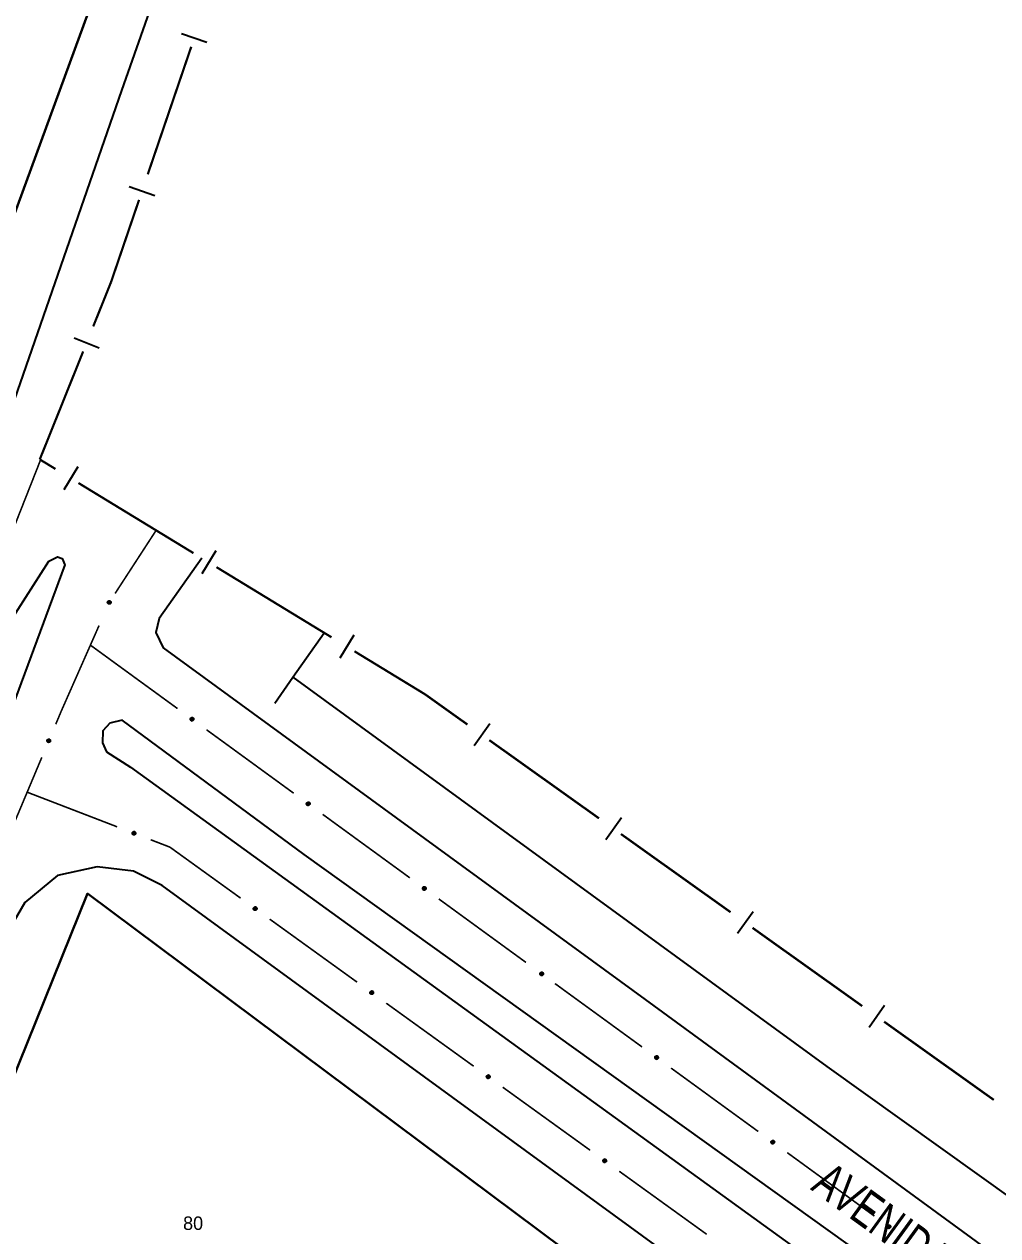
# Model space of a CAD drawing. Extents: x 200123 to 201542, y 4839549 to 4841240.
# Drawn here: x 200670.6 to 200779, y 4840674.9 to 4840809.8 of the extents above; entities that cross this region are included whole.
import ezdxf
from ezdxf.enums import TextEntityAlignment as Align

# ---------------------------------------------------------------- set-up
doc = ezdxf.new("R2010")
doc.units = 0
doc.header["$LTSCALE"] = 1.5
doc.header["$MEASUREMENT"] = 0
for name, color, linetype in [('CD_MALHA_LOTES', 7, 'CONTINUOUS'), ('HD-CANAIS', 7, 'CONTINUOUS'), ('LM-LIM-SETORES-BAIRROS', 250, 'CONTINUOUS'), ('RU-QUADRA', 210, 'CONTINUOUS'), ('SV-EIXO-RUA-PAV', 20, 'CONTINUOUS'), ('SV-PONTE-BUEIRO', 251, 'CONTINUOUS'), ('SV-RUA-PAVIM', 7, 'CONTINUOUS'), ('SV-TXT-RUA-PAV', 7, 'CONTINUOUS'), ('Th_NmrPort', 1, 'CONTINUOUS')]:
    doc.layers.add(name, color=color, linetype=linetype)
doc.styles.add('ARIAL', font='ARIAL.SHX')

msp = doc.modelspace()

# ---------------------------------------------------------------- linework, layer by layer
at = {"layer": 'CD_MALHA_LOTES', "linetype": 'Continuous', "flags": 128}
for points in [[(200619.05, 4840650.59), (200669.27, 4840788.03), (200678.28, 4840812.71), (200687.26, 4840837.27), (200706.98, 4840898.33), (200720.73, 4840945.63), (200725.8, 4840965.64), (200747, 4841049.39)], [(200655.55, 4840658.36), (200677.61, 4840712.96)], [(200677.61, 4840712.96), (200743.79, 4840663.57)]]:
    msp.add_lwpolyline(points, dxfattribs=at)
at = {"layer": 'HD-CANAIS', "linetype": 'Continuous'}
msp.add_polyline3d([(200700.49, 4840737.05, 2.26), (200759.93, 4840693.69, 2.26), (200831.59, 4840642.44, 2.26), (200904.17, 4840589.58, 2.26), (200904.57, 4840585.19, 2.26)], dxfattribs=at)
at = {"layer": 'LM-LIM-SETORES-BAIRROS'}
for points in [[(200690.899216, 4840807.704226), (200688.059708, 4840808.672316)], [(200685.090673, 4840790.667183), (200682.251166, 4840791.635273)], [(200678.888056, 4840773.690537), (200676.104579, 4840774.80958)], [(200676.522564, 4840760.476715), (200674.961114, 4840757.9151)], [(200691.892255, 4840751.108011), (200690.330804, 4840748.546396)], [(200707.261945, 4840741.739307), (200705.700494, 4840739.177691)], [(200722.412543, 4840731.842756), (200720.670958, 4840729.400036)], [(200737.068864, 4840721.393246), (200735.327279, 4840718.950526)], [(200751.725184, 4840710.943736), (200749.983599, 4840708.501015)], [(200766.381505, 4840700.494226), (200764.63992, 4840698.051505)]]:
    msp.add_lwpolyline(points, dxfattribs=at)
at = {"layer": 'LM-LIM-SETORES-BAIRROS', "const_width": 0.25}
for points in [[(200684.316313, 4840793.044233), (200689.156765, 4840807.241769)], [(200680.21, 4840781), (200683.348223, 4840790.204726)], [(200678.242346, 4840776.10571), (200680.107417, 4840780.744838)], [(200680.107417, 4840780.744838), (200680.21, 4840781)], [(200672.29, 4840761.3), (200677.123304, 4840773.322233)], [(200672.326352, 4840761.277842), (200672.29, 4840761.3)], [(200674.034096, 4840760.236874), (200672.326352, 4840761.277842)], [(200689.403786, 4840750.86817), (200676.595711, 4840758.675424)], [(200704.773476, 4840741.499466), (200691.965401, 4840749.30672)], [(200715.19, 4840735.15), (200707.335091, 4840739.938015)], [(200715.84207, 4840734.685094), (200715.19, 4840735.15)], [(200719.91327, 4840731.782452), (200715.84207, 4840734.685094)], [(200734.569591, 4840721.332942), (200722.35599, 4840730.040867)], [(200749.225912, 4840710.883432), (200737.012311, 4840719.591357)], [(200763.882233, 4840700.433922), (200751.668632, 4840709.141847)], [(200778.538553, 4840689.984412), (200766.324953, 4840698.692337)]]:
    msp.add_lwpolyline(points, dxfattribs=at)
at = {"layer": 'RU-QUADRA', "linetype": 'Continuous', "flags": 128}
msp.add_lwpolyline([(200725.8, 4840965.64), (200720.73, 4840945.63), (200706.98, 4840898.33), (200687.26, 4840837.27), (200678.28, 4840812.71), (200669.27, 4840788.03), (200619.01, 4840650.47)], dxfattribs=at)
msp.add_lwpolyline([(200812.78, 4840408.41), (200815.31, 4840408.08), (200858.9, 4840480.98), (200900.08, 4840548.43), (200900.44, 4840551.37), (200857.93, 4840582.23), (200840.85, 4840594.63), (200829.9, 4840602.58), (200819.63, 4840610.04), (200743.79, 4840663.57), (200677.61, 4840712.96), (200655.55, 4840658.36), (200641.73, 4840623.22), (200690.03, 4840563.11), (200707.98, 4840540.44), (200727.57, 4840515.69), (200748.69, 4840489.02)], close=True, dxfattribs=at)
at = {"layer": 'SV-EIXO-RUA-PAV', "const_width": 0.18}
for points in [[(200672.378725, 4840761.245917), (200667.971667, 4840750.084473)], [(200680.676142, 4840746.373491), (200685.037821, 4840753.079887)], [(200685.037821, 4840753.079887), (200685.247211, 4840753.40184)], [(200674.68, 4840733.27), (200678.892495, 4840742.805199)], [(200677.93, 4840740.62), (200687.629822, 4840733.555055)], [(200674.069147, 4840731.817477), (200674.456808, 4840732.739279)], [(200674.456808, 4840732.739279), (200674.68, 4840733.27)], [(200690.863096, 4840731.200073), (200700.562918, 4840724.135128)], [(200667.866586, 4840717.068638), (200672.518507, 4840728.130267)], [(200671.574851, 4840723.982548), (200670.88, 4840724.25)], [(200680.907399, 4840720.390397), (200671.574851, 4840723.982548)], [(200703.796192, 4840721.780146), (200713.496015, 4840714.715201)], [(200686.78, 4840718.13), (200684.640418, 4840718.953537)], [(200687.353765, 4840717.71623), (200686.78, 4840718.13)], [(200694.653592, 4840712.45196), (200687.353765, 4840717.71623)], [(200716.729289, 4840712.360219), (200726.429111, 4840705.295274)], [(200707.631061, 4840703.093259), (200697.897959, 4840710.112285)], [(200729.662813, 4840702.940881), (200739.365437, 4840695.879784)], [(200720.608531, 4840693.734558), (200710.875428, 4840700.753584)], [(200742.599646, 4840693.526086), (200752.30227, 4840686.464989)], [(200733.586, 4840684.375857), (200723.852898, 4840691.394883)], [(200755.536478, 4840684.11129), (200765.239102, 4840677.050194)], [(200746.56347, 4840675.017156), (200736.830367, 4840682.036182)]]:
    msp.add_lwpolyline(points, dxfattribs=at)
at = {"layer": 'SV-EIXO-RUA-PAV'}
for points in [[(200679.859384, 4840745.31957), (200679.848571, 4840745.367268), (200679.849031, 4840745.410473), (200679.859787, 4840745.446398), (200679.877569, 4840745.475665), (200679.899134, 4840745.503559), (200679.92708, 4840745.526884), (200679.963831, 4840745.545902), (200680.011603, 4840745.557084), (200680.055832, 4840745.553704), (200680.091616, 4840745.545043), (200680.123202, 4840745.528258), (200680.149948, 4840745.506855), (200680.173217, 4840745.477025), (200680.192126, 4840745.439593), (200680.202208, 4840745.391285), (200680.201466, 4840745.34893), (200680.19015, 4840745.314455), (200680.173075, 4840745.282808), (200680.150718, 4840745.254595), (200680.123153, 4840745.231857), (200680.08543, 4840745.212886), (200680.037618, 4840745.203567), (200679.995367, 4840745.203824), (200679.960742, 4840745.214653), (200679.929963, 4840745.232166), (200679.901723, 4840745.253455), (200679.877107, 4840745.280571), (200679.859384, 4840745.31957)], [(200689.195129, 4840732.551135), (200689.243332, 4840732.559413), (200689.286452, 4840732.55667), (200689.321759, 4840732.544031), (200689.350046, 4840732.524727), (200689.37676, 4840732.501718), (200689.398576, 4840732.472579), (200689.415626, 4840732.434874), (200689.424268, 4840732.386578), (200689.418555, 4840732.34259), (200689.408016, 4840732.307313), (200689.389585, 4840732.276658), (200689.366799, 4840732.25108), (200689.335781, 4840732.22942), (200689.297402, 4840732.212516), (200689.248628, 4840732.205), (200689.206372, 4840732.207979), (200689.172544, 4840732.221101), (200689.141842, 4840732.239825), (200689.114851, 4840732.263642), (200689.0936, 4840732.292369), (200689.07665, 4840732.331042), (200689.06987, 4840732.37928), (200689.07236, 4840732.421459), (200689.085003, 4840732.455463), (200689.104118, 4840732.485273), (200689.126869, 4840732.512348), (200689.155248, 4840732.535498), (200689.195129, 4840732.551135)], [(200673.136656, 4840729.884101), (200673.117543, 4840729.92912), (200673.110323, 4840729.97172), (200673.114528, 4840730.008984), (200673.126829, 4840730.040945), (200673.143097, 4840730.072224), (200673.166457, 4840730.100142), (200673.199246, 4840730.125385), (200673.244272, 4840730.144874), (200673.288398, 4840730.149402), (200673.325152, 4840730.147235), (200673.359217, 4840730.136326), (200673.389339, 4840730.120013), (200673.417536, 4840730.09479), (200673.442792, 4840730.061311), (200673.461294, 4840730.015561), (200673.468086, 4840729.973749), (200673.463072, 4840729.937812), (200673.451889, 4840729.903635), (200673.434898, 4840729.8719), (200673.41181, 4840729.844628), (200673.378056, 4840729.819259), (200673.332659, 4840729.801596), (200673.291033, 4840729.794346), (200673.255036, 4840729.798853), (200673.221636, 4840729.810621), (200673.190064, 4840729.826556), (200673.161023, 4840729.848869), (200673.136656, 4840729.884101)], [(200702.128225, 4840723.131209), (200702.176428, 4840723.139486), (200702.219549, 4840723.136743), (200702.254855, 4840723.124104), (200702.283142, 4840723.1048), (200702.309857, 4840723.081792), (200702.331673, 4840723.052652), (200702.348722, 4840723.014947), (200702.357365, 4840722.966651), (200702.351652, 4840722.922663), (200702.341112, 4840722.887386), (200702.322681, 4840722.856731), (200702.299895, 4840722.831154), (200702.268877, 4840722.809493), (200702.230498, 4840722.792589), (200702.181725, 4840722.785073), (200702.139469, 4840722.788052), (200702.10564, 4840722.801174), (200702.074939, 4840722.819898), (200702.047947, 4840722.843715), (200702.026697, 4840722.872442), (200702.009746, 4840722.911115), (200702.002966, 4840722.959353), (200702.005456, 4840723.001532), (200702.018099, 4840723.035536), (200702.037214, 4840723.065346), (200702.059965, 4840723.092421), (200702.088344, 4840723.115571), (200702.128225, 4840723.131209)], [(200682.868457, 4840719.517622), (200682.824044, 4840719.497138), (200682.781686, 4840719.488615), (200682.74431, 4840719.491675), (200682.711988, 4840719.502991), (200682.680224, 4840719.518293), (200682.651603, 4840719.540785), (200682.625367, 4840719.572785), (200682.604507, 4840719.617193), (200682.598628, 4840719.661159), (200682.599667, 4840719.697962), (200682.609526, 4840719.732345), (200682.624908, 4840719.762953), (200682.649254, 4840719.79191), (200682.681943, 4840719.818181), (200682.727104, 4840719.838077), (200682.768689, 4840719.846147), (200682.804763, 4840719.842238), (200682.839266, 4840719.832108), (200682.871507, 4840719.816098), (200682.899475, 4840719.793857), (200682.925867, 4840719.760897), (200682.944913, 4840719.716063), (200682.953436, 4840719.674679), (200682.950034, 4840719.63856), (200682.939296, 4840719.604815), (200682.924336, 4840719.57277), (200682.902924, 4840719.543058), (200682.868457, 4840719.517622)], [(200715.061321, 4840713.711282), (200715.109524, 4840713.719559), (200715.152645, 4840713.716816), (200715.187951, 4840713.704177), (200715.216238, 4840713.684873), (200715.242953, 4840713.661865), (200715.264769, 4840713.632725), (200715.281818, 4840713.59502), (200715.290461, 4840713.546724), (200715.284748, 4840713.502736), (200715.274209, 4840713.467459), (200715.255778, 4840713.436804), (200715.232991, 4840713.411227), (200715.201974, 4840713.389567), (200715.163594, 4840713.372662), (200715.114821, 4840713.365146), (200715.072565, 4840713.368125), (200715.038736, 4840713.381247), (200715.008035, 4840713.399971), (200714.981043, 4840713.423788), (200714.959793, 4840713.452515), (200714.942842, 4840713.491188), (200714.936062, 4840713.539426), (200714.938552, 4840713.581605), (200714.951196, 4840713.615609), (200714.97031, 4840713.64542), (200714.993062, 4840713.672495), (200715.02144, 4840713.695644), (200715.061321, 4840713.711282)], [(200696.327925, 4840711.108796), (200696.279762, 4840711.100291), (200696.236629, 4840711.10283), (200696.201263, 4840711.115302), (200696.172885, 4840711.134472), (200696.146062, 4840711.157354), (200696.124109, 4840711.18639), (200696.106882, 4840711.224014), (200696.098011, 4840711.272268), (200696.103516, 4840711.316283), (200696.113888, 4840711.35161), (200696.132174, 4840711.382351), (200696.154839, 4840711.408036), (200696.185754, 4840711.429843), (200696.224053, 4840711.446929), (200696.272791, 4840711.454674), (200696.31506, 4840711.451895), (200696.348951, 4840711.438933), (200696.37974, 4840711.420354), (200696.406844, 4840711.396666), (200696.42823, 4840711.368039), (200696.445363, 4840711.329447), (200696.452371, 4840711.281242), (200696.45008, 4840711.239051), (200696.437598, 4840711.204988), (200696.418624, 4840711.175087), (200696.396001, 4840711.147905), (200696.367732, 4840711.124622), (200696.327925, 4840711.108796)], [(200728.128601, 4840704.193551), (200728.176801, 4840704.201848), (200728.219922, 4840704.199122), (200728.255234, 4840704.186497), (200728.283528, 4840704.167204), (200728.310252, 4840704.144206), (200728.332079, 4840704.115075), (200728.349144, 4840704.077377), (200728.357806, 4840704.029085), (200728.35211, 4840703.985094), (200728.341585, 4840703.949813), (200728.323166, 4840703.919151), (200728.30039, 4840703.893564), (200728.269381, 4840703.871892), (200728.231008, 4840703.854972), (200728.182238, 4840703.847437), (200728.139981, 4840703.850399), (200728.106146, 4840703.863508), (200728.075438, 4840703.88222), (200728.048437, 4840703.906026), (200728.027175, 4840703.934745), (200728.010209, 4840703.97341), (200728.00341, 4840704.021646), (200728.005883, 4840704.063825), (200728.018513, 4840704.097835), (200728.037616, 4840704.127653), (200728.060356, 4840704.154737), (200728.088726, 4840704.177898), (200728.128601, 4840704.193551)], [(200709.305395, 4840701.750095), (200709.257231, 4840701.74159), (200709.214098, 4840701.744129), (200709.178733, 4840701.756601), (200709.150355, 4840701.775771), (200709.123532, 4840701.798653), (200709.101578, 4840701.827689), (200709.084351, 4840701.865313), (200709.07548, 4840701.913567), (200709.080985, 4840701.957582), (200709.091358, 4840701.992908), (200709.109643, 4840702.02365), (200709.132309, 4840702.049335), (200709.163224, 4840702.071142), (200709.201523, 4840702.088227), (200709.25026, 4840702.095973), (200709.29253, 4840702.093194), (200709.32642, 4840702.080232), (200709.357209, 4840702.061653), (200709.384314, 4840702.037965), (200709.405699, 4840702.009338), (200709.422833, 4840701.970746), (200709.42984, 4840701.922541), (200709.42755, 4840701.88035), (200709.415067, 4840701.846287), (200709.396094, 4840701.816386), (200709.373471, 4840701.789204), (200709.345201, 4840701.765921), (200709.305395, 4840701.750095)], [(200740.931142, 4840694.876486), (200740.979342, 4840694.884783), (200741.022464, 4840694.882057), (200741.057775, 4840694.869432), (200741.08607, 4840694.850139), (200741.112793, 4840694.827141), (200741.134621, 4840694.79801), (200741.151685, 4840694.760312), (200741.160347, 4840694.71202), (200741.154652, 4840694.668029), (200741.144126, 4840694.632748), (200741.125708, 4840694.602086), (200741.102931, 4840694.576499), (200741.071922, 4840694.554827), (200741.03355, 4840694.537907), (200740.984779, 4840694.530372), (200740.942522, 4840694.533334), (200740.908688, 4840694.546443), (200740.877979, 4840694.565155), (200740.850978, 4840694.588961), (200740.829717, 4840694.61768), (200740.81275, 4840694.656345), (200740.805951, 4840694.704581), (200740.808425, 4840694.746761), (200740.821055, 4840694.78077), (200740.840157, 4840694.810588), (200740.862898, 4840694.837672), (200740.891268, 4840694.860833), (200740.931142, 4840694.876486)], [(200722.282864, 4840692.391394), (200722.234701, 4840692.382889), (200722.191568, 4840692.385428), (200722.156202, 4840692.3979), (200722.127824, 4840692.41707), (200722.101001, 4840692.439952), (200722.079048, 4840692.468988), (200722.061821, 4840692.506612), (200722.05295, 4840692.554866), (200722.058455, 4840692.598881), (200722.068827, 4840692.634207), (200722.087113, 4840692.664949), (200722.109778, 4840692.690634), (200722.140693, 4840692.71244), (200722.178992, 4840692.729526), (200722.22773, 4840692.737272), (200722.269999, 4840692.734493), (200722.30389, 4840692.721531), (200722.334679, 4840692.702952), (200722.361783, 4840692.679263), (200722.383169, 4840692.650637), (200722.400302, 4840692.612045), (200722.40731, 4840692.56384), (200722.405019, 4840692.521649), (200722.392537, 4840692.487586), (200722.373563, 4840692.457685), (200722.35094, 4840692.430503), (200722.322671, 4840692.40722), (200722.282864, 4840692.391394)], [(200753.867975, 4840685.461691), (200753.916174, 4840685.469987), (200753.959296, 4840685.467262), (200753.994607, 4840685.454636), (200754.022902, 4840685.435344), (200754.049626, 4840685.412346), (200754.071453, 4840685.383215), (200754.088518, 4840685.345517), (200754.097179, 4840685.297224), (200754.091484, 4840685.253234), (200754.080959, 4840685.217953), (200754.06254, 4840685.18729), (200754.039764, 4840685.161704), (200754.008754, 4840685.140032), (200753.970382, 4840685.123112), (200753.921611, 4840685.115577), (200753.879354, 4840685.118539), (200753.84552, 4840685.131647), (200753.814812, 4840685.150359), (200753.78781, 4840685.174165), (200753.766549, 4840685.202884), (200753.749583, 4840685.24155), (200753.742784, 4840685.289785), (200753.745257, 4840685.331965), (200753.757887, 4840685.365975), (200753.77699, 4840685.395793), (200753.79973, 4840685.422877), (200753.8281, 4840685.446037), (200753.867975, 4840685.461691)], [(200735.260334, 4840683.032693), (200735.21217, 4840683.024188), (200735.169037, 4840683.026726), (200735.133672, 4840683.039199), (200735.105294, 4840683.058369), (200735.078471, 4840683.081251), (200735.056517, 4840683.110287), (200735.03929, 4840683.147911), (200735.030419, 4840683.196165), (200735.035924, 4840683.24018), (200735.046297, 4840683.275506), (200735.064582, 4840683.306248), (200735.087248, 4840683.331933), (200735.118163, 4840683.353739), (200735.156462, 4840683.370825), (200735.205199, 4840683.378571), (200735.247469, 4840683.375792), (200735.281359, 4840683.36283), (200735.312148, 4840683.344251), (200735.339253, 4840683.320562), (200735.360638, 4840683.291936), (200735.377772, 4840683.253344), (200735.384779, 4840683.205138), (200735.382489, 4840683.162948), (200735.370006, 4840683.128885), (200735.351033, 4840683.098984), (200735.32841, 4840683.071802), (200735.30014, 4840683.048519), (200735.260334, 4840683.032693)], [(200766.804807, 4840676.046896), (200766.853007, 4840676.055192), (200766.896128, 4840676.052466), (200766.93144, 4840676.039841), (200766.959734, 4840676.020548), (200766.986458, 4840675.997551), (200767.008286, 4840675.96842), (200767.02535, 4840675.930721), (200767.034012, 4840675.882429), (200767.028316, 4840675.838439), (200767.017791, 4840675.803157), (200766.999372, 4840675.772495), (200766.976596, 4840675.746909), (200766.945587, 4840675.725236), (200766.907214, 4840675.708316), (200766.858444, 4840675.700782), (200766.816187, 4840675.703744), (200766.782353, 4840675.716852), (200766.751644, 4840675.735564), (200766.724643, 4840675.75937), (200766.703381, 4840675.788089), (200766.686415, 4840675.826755), (200766.679616, 4840675.87499), (200766.682089, 4840675.91717), (200766.694719, 4840675.951179), (200766.713822, 4840675.980997), (200766.736563, 4840676.008081), (200766.764932, 4840676.031242), (200766.804807, 4840676.046896)]]:
    msp.add_lwpolyline(points, close=True, dxfattribs=at)
for points in [[(200679.854549, 4840745.34579), (200679.941777, 4840745.529964)], [(200679.859384, 4840745.31957), (200679.963831, 4840745.545902)], [(200679.870211, 4840745.299795), (200679.987373, 4840745.547513)], [(200679.877107, 4840745.280571), (200680.011603, 4840745.557084)], [(200679.892112, 4840745.270901), (200680.030849, 4840745.551792)], [(200679.901723, 4840745.253455), (200680.055832, 4840745.553704)], [(200679.91699, 4840745.246583), (200680.069517, 4840745.546176)], [(200679.929963, 4840745.232166), (200680.091616, 4840745.545043)], [(200679.94713, 4840745.225352), (200680.108641, 4840745.533752)], [(200679.848571, 4840745.367268), (200679.92708, 4840745.526884)], [(200679.848727, 4840745.391898), (200679.909107, 4840745.507262)], [(200679.849031, 4840745.410473), (200679.899134, 4840745.503559)], [(200679.960742, 4840745.214653), (200680.123202, 4840745.528258)], [(200679.980591, 4840745.211729), (200680.13535, 4840745.514753)], [(200679.995367, 4840745.203824), (200680.149948, 4840745.506855)], [(200680.018515, 4840745.204969), (200680.159883, 4840745.487403)], [(200680.037618, 4840745.203567), (200680.173217, 4840745.477025)], [(200680.062335, 4840745.212279), (200680.181441, 4840745.455478)], [(200680.08543, 4840745.212886), (200680.192126, 4840745.439593)], [(200680.1053, 4840745.228285), (200680.193327, 4840745.408682)], [(200680.123153, 4840745.231857), (200680.202208, 4840745.391285)], [(200680.138769, 4840745.24721), (200680.198749, 4840745.364462)], [(200680.150718, 4840745.254595), (200680.201466, 4840745.34893)], [(200689.06987, 4840732.37928), (200689.335781, 4840732.22942)], [(200689.072279, 4840732.398282), (200689.346849, 4840732.242187)], [(200689.07236, 4840732.421459), (200689.366799, 4840732.25108)], [(200689.07665, 4840732.331042), (200689.297402, 4840732.212516)], [(200689.077264, 4840732.354137), (200689.313829, 4840732.222347)], [(200689.081034, 4840732.435796), (200689.375457, 4840732.265241)], [(200689.085003, 4840732.455463), (200689.389585, 4840732.276658)], [(200689.090977, 4840732.310387), (200689.266471, 4840732.21295)], [(200689.0936, 4840732.292369), (200689.248628, 4840732.205)], [(200689.096406, 4840732.46849), (200689.395841, 4840732.290908)], [(200689.104118, 4840732.485273), (200689.408016, 4840732.307313)], [(200689.108108, 4840732.275964), (200689.222026, 4840732.209872)], [(200689.114851, 4840732.263642), (200689.206372, 4840732.207979)], [(200689.1192, 4840732.497467), (200689.410315, 4840732.329321)], [(200689.126869, 4840732.512348), (200689.418555, 4840732.34259)], [(200689.144799, 4840732.521024), (200689.417966, 4840732.367639)], [(200689.155248, 4840732.535498), (200689.424268, 4840732.386578)], [(200689.174809, 4840732.541368), (200689.415991, 4840732.41128)], [(200689.195129, 4840732.551135), (200689.415626, 4840732.434874)], [(200689.221569, 4840732.554577), (200689.400875, 4840732.45774)], [(200689.243332, 4840732.559413), (200689.398576, 4840732.472579)], [(200689.26792, 4840732.557955), (200689.379932, 4840732.491563)], [(200689.286452, 4840732.55667), (200689.37676, 4840732.501718)], [(200673.110323, 4840729.97172), (200673.143097, 4840730.072224)], [(200673.113323, 4840729.953387), (200673.152254, 4840730.07764)], [(200673.117543, 4840729.92912), (200673.166457, 4840730.100142)], [(200673.127241, 4840729.909046), (200673.180373, 4840730.105783)], [(200673.136656, 4840729.884101), (200673.199246, 4840730.125385)], [(200673.150823, 4840729.866563), (200673.222127, 4840730.131151)], [(200673.161023, 4840729.848869), (200673.244272, 4840730.144874)], [(200673.177508, 4840729.842018), (200673.264152, 4840730.143083)], [(200673.190064, 4840729.826556), (200673.288398, 4840730.149402)], [(200673.206308, 4840729.822505), (200673.303203, 4840730.144424)], [(200673.221636, 4840729.810621), (200673.325152, 4840730.147235)], [(200673.239741, 4840729.806965), (200673.343912, 4840730.139146)], [(200673.255036, 4840729.798853), (200673.359217, 4840730.136326)], [(200673.275089, 4840729.799501), (200673.37357, 4840730.125193)], [(200673.291033, 4840729.794346), (200673.389339, 4840730.120013)], [(200673.313611, 4840729.799583), (200673.402571, 4840730.102635)], [(200673.332659, 4840729.801596), (200673.417536, 4840730.09479)], [(200673.355436, 4840729.81456), (200673.429455, 4840730.075046)], [(200673.378056, 4840729.819259), (200673.442792, 4840730.061311)], [(200673.394874, 4840729.837942), (200673.449463, 4840730.031105)], [(200673.41181, 4840729.844628), (200673.461294, 4840730.015561)], [(200673.42445, 4840729.862511), (200673.462653, 4840729.988551)], [(200673.434898, 4840729.8719), (200673.468086, 4840729.973749)], [(200702.002966, 4840722.959353), (200702.268877, 4840722.809493)], [(200702.005376, 4840722.978355), (200702.279946, 4840722.82226)], [(200702.005456, 4840723.001532), (200702.299895, 4840722.831154)], [(200702.009746, 4840722.911115), (200702.230498, 4840722.792589)], [(200702.01036, 4840722.93421), (200702.246926, 4840722.80242)], [(200702.01413, 4840723.015869), (200702.308554, 4840722.845314)], [(200702.018099, 4840723.035536), (200702.322681, 4840722.856731)], [(200702.024073, 4840722.89046), (200702.199567, 4840722.793023)], [(200702.026697, 4840722.872442), (200702.181725, 4840722.785073)], [(200702.029503, 4840723.048563), (200702.328937, 4840722.870982)], [(200702.037214, 4840723.065346), (200702.341112, 4840722.887386)], [(200702.041204, 4840722.856037), (200702.155122, 4840722.789945)], [(200702.047947, 4840722.843715), (200702.139469, 4840722.788052)], [(200702.052296, 4840723.07754), (200702.343411, 4840722.909395)], [(200702.059965, 4840723.092421), (200702.351652, 4840722.922663)], [(200702.077895, 4840723.101097), (200702.351062, 4840722.947712)], [(200702.088344, 4840723.115571), (200702.357365, 4840722.966651)], [(200702.107906, 4840723.121441), (200702.349087, 4840722.991353)], [(200702.128225, 4840723.131209), (200702.348722, 4840723.014947)], [(200702.154665, 4840723.13465), (200702.333971, 4840723.037813)], [(200702.176428, 4840723.139486), (200702.331673, 4840723.052652)], [(200702.201016, 4840723.138028), (200702.313028, 4840723.071636)], [(200702.219549, 4840723.136743), (200702.309857, 4840723.081792)], [(200682.924336, 4840719.57277), (200682.598628, 4840719.661159)], [(200682.939296, 4840719.604815), (200682.599667, 4840719.697962)], [(200682.927888, 4840719.589131), (200682.603149, 4840719.676109)], [(200682.902924, 4840719.543058), (200682.604507, 4840719.617193)], [(200682.909267, 4840719.559745), (200682.605687, 4840719.637118)], [(200682.942396, 4840719.623023), (200682.607176, 4840719.716961)], [(200682.950034, 4840719.63856), (200682.609526, 4840719.732345)], [(200682.885552, 4840719.53232), (200682.618902, 4840719.595479)], [(200682.948773, 4840719.658584), (200682.620214, 4840719.747033)], [(200682.953436, 4840719.674679), (200682.624908, 4840719.762953)], [(200682.868457, 4840719.517622), (200682.625367, 4840719.572785)], [(200682.947509, 4840719.697085), (200682.641872, 4840719.776712)], [(200682.843812, 4840719.507447), (200682.645538, 4840719.554522)], [(200682.944913, 4840719.716063), (200682.649254, 4840719.79191)], [(200682.824044, 4840719.497138), (200682.651603, 4840719.540785)], [(200682.931257, 4840719.738431), (200682.668624, 4840719.80443)], [(200682.799919, 4840719.492176), (200682.67453, 4840719.527279)], [(200682.781686, 4840719.488615), (200682.680224, 4840719.518293)], [(200682.925867, 4840719.760897), (200682.681943, 4840719.818181)], [(200682.906677, 4840719.777135), (200682.711931, 4840719.825775)], [(200682.899475, 4840719.793857), (200682.727104, 4840719.838077)], [(200682.881213, 4840719.805943), (200682.75406, 4840719.840264)], [(200682.871507, 4840719.816098), (200682.768689, 4840719.846147)], [(200714.936062, 4840713.539426), (200715.201974, 4840713.389567)], [(200714.938472, 4840713.558428), (200715.213042, 4840713.402333)], [(200714.938552, 4840713.581605), (200715.232991, 4840713.411227)], [(200714.942842, 4840713.491188), (200715.163594, 4840713.372662)], [(200714.943457, 4840713.514283), (200715.180022, 4840713.382493)], [(200714.947226, 4840713.595942), (200715.24165, 4840713.425387)], [(200714.951196, 4840713.615609), (200715.255778, 4840713.436804)], [(200714.95717, 4840713.470533), (200715.132663, 4840713.373096)], [(200714.959793, 4840713.452515), (200715.114821, 4840713.365146)], [(200714.962599, 4840713.628636), (200715.262033, 4840713.451055)], [(200714.97031, 4840713.64542), (200715.274209, 4840713.467459)], [(200714.9743, 4840713.43611), (200715.088219, 4840713.370018)], [(200714.981043, 4840713.423788), (200715.072565, 4840713.368125)], [(200714.985392, 4840713.657613), (200715.276507, 4840713.489468)], [(200714.993062, 4840713.672495), (200715.284748, 4840713.502736)], [(200715.010991, 4840713.68117), (200715.284159, 4840713.527785)], [(200715.02144, 4840713.695644), (200715.290461, 4840713.546724)], [(200715.041002, 4840713.701514), (200715.282183, 4840713.571427)], [(200715.061321, 4840713.711282), (200715.281818, 4840713.59502)], [(200715.087761, 4840713.714724), (200715.267068, 4840713.617886)], [(200715.109524, 4840713.719559), (200715.264769, 4840713.632725)], [(200715.134112, 4840713.718102), (200715.246124, 4840713.651709)], [(200715.152645, 4840713.716816), (200715.242953, 4840713.661865)], [(200696.367732, 4840711.124622), (200696.098011, 4840711.272268)], [(200696.396001, 4840711.147905), (200696.103516, 4840711.316283)], [(200696.378113, 4840711.139145), (200696.104223, 4840711.291237)], [(200696.348198, 4840711.118659), (200696.106405, 4840711.247606)], [(200696.327925, 4840711.108796), (200696.106882, 4840711.224014)], [(200696.4036, 4840711.162823), (200696.111694, 4840711.32959)], [(200696.418624, 4840711.175087), (200696.113888, 4840711.35161)], [(200696.301502, 4840711.105229), (200696.12174, 4840711.201218)], [(200696.279762, 4840711.100291), (200696.124109, 4840711.18639)], [(200696.426256, 4840711.191907), (200696.125986, 4840711.368071)], [(200696.437598, 4840711.204988), (200696.132174, 4840711.382351)], [(200696.255168, 4840711.101632), (200696.142843, 4840711.167494)], [(200696.236629, 4840711.10283), (200696.146062, 4840711.157354)], [(200696.441474, 4840711.224673), (200696.146248, 4840711.393835)], [(200696.45008, 4840711.239051), (200696.154839, 4840711.408036)], [(200696.450051, 4840711.262228), (200696.174746, 4840711.417024)], [(200696.452371, 4840711.281242), (200696.185754, 4840711.429843)], [(200696.444858, 4840711.306349), (200696.207672, 4840711.43702)], [(200696.445363, 4840711.329447), (200696.224053, 4840711.446929)], [(200696.430938, 4840711.350034), (200696.254986, 4840711.44664)], [(200696.42823, 4840711.368039), (200696.272791, 4840711.454674)], [(200696.413645, 4840711.384375), (200696.299415, 4840711.449929)], [(200696.406844, 4840711.396666), (200696.31506, 4840711.451895)], [(200728.00341, 4840704.021646), (200728.269381, 4840703.871892)], [(200728.005812, 4840704.040649), (200728.280444, 4840703.884663)], [(200728.005883, 4840704.063825), (200728.30039, 4840703.893564)], [(200728.010209, 4840703.97341), (200728.231008, 4840703.854972)], [(200728.010814, 4840703.996505), (200728.247432, 4840703.864809)], [(200728.014552, 4840704.078166), (200728.309043, 4840703.907728)], [(200728.018513, 4840704.097835), (200728.323166, 4840703.919151)], [(200728.024545, 4840703.952761), (200728.200077, 4840703.855394)], [(200728.027175, 4840703.934745), (200728.182238, 4840703.847437)], [(200728.029911, 4840704.110866), (200728.329416, 4840703.933404)], [(200728.037616, 4840704.127653), (200728.341585, 4840703.949813)], [(200728.041689, 4840703.918345), (200728.155634, 4840703.852298)], [(200728.048437, 4840703.906026), (200728.139981, 4840703.850399)], [(200728.052693, 4840704.139852), (200728.343874, 4840703.971822)], [(200728.060356, 4840704.154737), (200728.35211, 4840703.985094)], [(200728.078283, 4840704.16342), (200728.351511, 4840704.010143)], [(200728.088726, 4840704.177898), (200728.357806, 4840704.029085)], [(200728.108285, 4840704.183776), (200728.349518, 4840704.053783)], [(200728.128601, 4840704.193551), (200728.349144, 4840704.077377)], [(200728.155039, 4840704.197003), (200728.334384, 4840704.100237)], [(200728.176801, 4840704.201848), (200728.332079, 4840704.115075)], [(200728.201389, 4840704.2004), (200728.313427, 4840704.134052)], [(200728.219922, 4840704.199122), (200728.310252, 4840704.144206)], [(200709.345201, 4840701.765921), (200709.07548, 4840701.913567)], [(200709.373471, 4840701.789204), (200709.080985, 4840701.957582)], [(200709.355582, 4840701.780444), (200709.081693, 4840701.932536)], [(200709.325668, 4840701.759958), (200709.083875, 4840701.888905)], [(200709.305395, 4840701.750095), (200709.084351, 4840701.865313)], [(200709.381069, 4840701.804122), (200709.089163, 4840701.970889)], [(200709.396094, 4840701.816386), (200709.091358, 4840701.992908)], [(200709.278972, 4840701.746528), (200709.09921, 4840701.842517)], [(200709.257231, 4840701.74159), (200709.101578, 4840701.827689)], [(200709.403726, 4840701.833206), (200709.103455, 4840702.00937)], [(200709.415067, 4840701.846287), (200709.109643, 4840702.02365)], [(200709.232637, 4840701.742931), (200709.120312, 4840701.808793)], [(200709.214098, 4840701.744129), (200709.123532, 4840701.798653)], [(200709.418943, 4840701.865972), (200709.123717, 4840702.035134)], [(200709.42755, 4840701.88035), (200709.132309, 4840702.049335)], [(200709.427521, 4840701.903527), (200709.152216, 4840702.058323)], [(200709.42984, 4840701.922541), (200709.163224, 4840702.071142)], [(200709.422327, 4840701.947648), (200709.185142, 4840702.078319)], [(200709.422833, 4840701.970746), (200709.201523, 4840702.088227)], [(200709.408408, 4840701.991333), (200709.232455, 4840702.087939)], [(200709.405699, 4840702.009338), (200709.25026, 4840702.095973)], [(200709.391115, 4840702.025674), (200709.276885, 4840702.091228)], [(200709.384314, 4840702.037965), (200709.29253, 4840702.093194)], [(200740.805951, 4840694.704581), (200741.071922, 4840694.554827)], [(200740.808353, 4840694.723584), (200741.082985, 4840694.567598)], [(200740.808425, 4840694.746761), (200741.102931, 4840694.576499)], [(200740.81275, 4840694.656345), (200741.03355, 4840694.537907)], [(200740.813356, 4840694.67944), (200741.049973, 4840694.547744)], [(200740.817093, 4840694.761101), (200741.111584, 4840694.590663)], [(200740.821055, 4840694.78077), (200741.125708, 4840694.602086)], [(200740.827086, 4840694.635696), (200741.002619, 4840694.538329)], [(200740.829717, 4840694.61768), (200740.984779, 4840694.530372)], [(200740.832453, 4840694.793801), (200741.131958, 4840694.616339)], [(200740.840157, 4840694.810588), (200741.144126, 4840694.632748)], [(200740.84423, 4840694.60128), (200740.958175, 4840694.535233)], [(200740.850978, 4840694.588961), (200740.942522, 4840694.533334)], [(200740.855235, 4840694.822787), (200741.146416, 4840694.654757)], [(200740.862898, 4840694.837672), (200741.154652, 4840694.668029)], [(200740.880824, 4840694.846355), (200741.154052, 4840694.693078)], [(200740.891268, 4840694.860833), (200741.160347, 4840694.71202)], [(200740.910827, 4840694.866711), (200741.15206, 4840694.736719)], [(200740.931142, 4840694.876486), (200741.151685, 4840694.760312)], [(200740.957581, 4840694.879938), (200741.136926, 4840694.783172)], [(200740.979342, 4840694.884783), (200741.134621, 4840694.79801)], [(200741.00393, 4840694.883335), (200741.115969, 4840694.816987)], [(200741.022464, 4840694.882057), (200741.112793, 4840694.827141)], [(200722.322671, 4840692.40722), (200722.05295, 4840692.554866)], [(200722.35094, 4840692.430503), (200722.058455, 4840692.598881)], [(200722.333052, 4840692.421743), (200722.059162, 4840692.573835)], [(200722.303137, 4840692.401257), (200722.061344, 4840692.530204)], [(200722.282864, 4840692.391394), (200722.061821, 4840692.506612)], [(200722.358539, 4840692.445421), (200722.066633, 4840692.612188)], [(200722.373563, 4840692.457685), (200722.068827, 4840692.634207)], [(200722.256441, 4840692.387827), (200722.076679, 4840692.483816)], [(200722.234701, 4840692.382889), (200722.079048, 4840692.468988)], [(200722.381195, 4840692.474505), (200722.080925, 4840692.650669)], [(200722.392537, 4840692.487586), (200722.087113, 4840692.664949)], [(200722.210107, 4840692.38423), (200722.097782, 4840692.450092)], [(200722.191568, 4840692.385428), (200722.101001, 4840692.439952)], [(200722.396413, 4840692.507271), (200722.101187, 4840692.676433)], [(200722.405019, 4840692.521649), (200722.109778, 4840692.690634)], [(200722.40499, 4840692.544826), (200722.129685, 4840692.699622)], [(200722.40731, 4840692.56384), (200722.140693, 4840692.71244)], [(200722.399797, 4840692.588947), (200722.162611, 4840692.719618)], [(200722.400302, 4840692.612045), (200722.178992, 4840692.729526)], [(200722.385877, 4840692.632632), (200722.209925, 4840692.729238)], [(200722.383169, 4840692.650637), (200722.22773, 4840692.737272)], [(200722.368584, 4840692.666973), (200722.254354, 4840692.732527)], [(200722.361783, 4840692.679263), (200722.269999, 4840692.734493)], [(200753.742784, 4840685.289785), (200754.008754, 4840685.140032)], [(200753.745186, 4840685.308788), (200754.019818, 4840685.152803)], [(200753.745257, 4840685.331965), (200754.039764, 4840685.161704)], [(200753.749583, 4840685.24155), (200753.970382, 4840685.123112)], [(200753.750188, 4840685.264645), (200753.986806, 4840685.132949)], [(200753.753925, 4840685.346306), (200754.048417, 4840685.175868)], [(200753.757887, 4840685.365975), (200754.06254, 4840685.18729)], [(200753.763918, 4840685.220901), (200753.939451, 4840685.123534)], [(200753.766549, 4840685.202884), (200753.921611, 4840685.115577)], [(200753.769285, 4840685.379006), (200754.06879, 4840685.201544)], [(200753.77699, 4840685.395793), (200754.080959, 4840685.217953)], [(200753.781063, 4840685.186485), (200753.895007, 4840685.120438)], [(200753.78781, 4840685.174165), (200753.879354, 4840685.118539)], [(200753.792067, 4840685.407992), (200754.083248, 4840685.239962)], [(200753.79973, 4840685.422877), (200754.091484, 4840685.253234)], [(200753.817656, 4840685.431559), (200754.090885, 4840685.278283)], [(200753.8281, 4840685.446037), (200754.097179, 4840685.297224)], [(200753.847659, 4840685.451915), (200754.088892, 4840685.321923)], [(200753.867975, 4840685.461691), (200754.088518, 4840685.345517)], [(200753.894413, 4840685.465143), (200754.073758, 4840685.368377)], [(200753.916174, 4840685.469987), (200754.071453, 4840685.383215)], [(200753.940763, 4840685.46854), (200754.052801, 4840685.402192)], [(200753.959296, 4840685.467262), (200754.049626, 4840685.412346)], [(200735.30014, 4840683.048519), (200735.030419, 4840683.196165)], [(200735.32841, 4840683.071802), (200735.035924, 4840683.24018)], [(200735.310521, 4840683.063042), (200735.036632, 4840683.215134)], [(200735.280607, 4840683.042556), (200735.038814, 4840683.171502)], [(200735.260334, 4840683.032693), (200735.03929, 4840683.147911)], [(200735.336008, 4840683.08672), (200735.044102, 4840683.253487)], [(200735.351033, 4840683.098984), (200735.046297, 4840683.275506)], [(200735.233911, 4840683.029126), (200735.054149, 4840683.125115)], [(200735.21217, 4840683.024188), (200735.056517, 4840683.110287)], [(200735.358665, 4840683.115804), (200735.058394, 4840683.291968)], [(200735.370006, 4840683.128885), (200735.064582, 4840683.306248)], [(200735.187576, 4840683.025529), (200735.075251, 4840683.091391)], [(200735.169037, 4840683.026726), (200735.078471, 4840683.081251)], [(200735.373882, 4840683.14857), (200735.078656, 4840683.317732)], [(200735.382489, 4840683.162948), (200735.087248, 4840683.331933)], [(200735.38246, 4840683.186125), (200735.107155, 4840683.340921)], [(200735.384779, 4840683.205138), (200735.118163, 4840683.353739)], [(200735.377266, 4840683.230246), (200735.140081, 4840683.360917)], [(200735.377772, 4840683.253344), (200735.156462, 4840683.370825)], [(200735.363347, 4840683.273931), (200735.187394, 4840683.370537)], [(200735.360638, 4840683.291936), (200735.205199, 4840683.378571)], [(200735.346054, 4840683.308272), (200735.231824, 4840683.373826)], [(200735.339253, 4840683.320562), (200735.247469, 4840683.375792)], [(200766.679616, 4840675.87499), (200766.945587, 4840675.725236)], [(200766.682018, 4840675.893993), (200766.95665, 4840675.738007)], [(200766.682089, 4840675.91717), (200766.976596, 4840675.746909)], [(200766.686415, 4840675.826755), (200766.907214, 4840675.708316)], [(200766.68702, 4840675.84985), (200766.923638, 4840675.718154)], [(200766.690758, 4840675.931511), (200766.985249, 4840675.761072)], [(200766.694719, 4840675.951179), (200766.999372, 4840675.772495)], [(200766.700751, 4840675.806105), (200766.876283, 4840675.708738)], [(200766.703381, 4840675.788089), (200766.858444, 4840675.700782)], [(200766.706117, 4840675.964211), (200767.005622, 4840675.786748)], [(200766.713822, 4840675.980997), (200767.017791, 4840675.803157)], [(200766.717895, 4840675.77169), (200766.83184, 4840675.705642)], [(200766.724643, 4840675.75937), (200766.816187, 4840675.703744)], [(200766.728899, 4840675.993197), (200767.020081, 4840675.825167)], [(200766.736563, 4840676.008081), (200767.028316, 4840675.838439)], [(200766.754489, 4840676.016764), (200767.027717, 4840675.863487)], [(200766.764932, 4840676.031242), (200767.034012, 4840675.882429)], [(200766.784491, 4840676.03712), (200767.025724, 4840675.907128)], [(200766.804807, 4840676.046896), (200767.02535, 4840675.930721)], [(200766.831245, 4840676.050348), (200767.01059, 4840675.953582)], [(200766.853007, 4840676.055192), (200767.008286, 4840675.96842)], [(200766.877595, 4840676.053744), (200766.989634, 4840675.987397)], [(200766.896128, 4840676.052466), (200766.986458, 4840675.997551)]]:
    msp.add_lwpolyline(points, dxfattribs=at)
at = {"layer": 'SV-PONTE-BUEIRO', "linetype": 'Continuous'}
msp.add_polyline3d([(200698.45, 4840734.15, 3.16), (200700.49, 4840737.05, 3.16), (200703.968399, 4840741.990207, 3.16)], dxfattribs=at)
at = {"layer": 'SV-RUA-PAVIM', "linetype": 'Continuous'}
for points in [[(200616.73, 4840645.11, 3.26), (200620.65, 4840643.85, 3.26), (200622.15, 4840643.65, 3.24), (200623.1, 4840644.21, 3.24), (200623.79, 4840645.29, 3.26), (200662.69, 4840748.41, 3.22), (200681.42, 4840802.37, 3.32), (200707.32, 4840875.99, 3.28), (200729.67, 4840954.52, 4.2), (200732.5, 4840965.98, 4.19), (200753.12, 4841049.39, 4.19)], [(200690.34423, 4840750.294916, 2.9), (200685.59, 4840743.59, 2.9), (200685.23, 4840742.03, 2.9), (200686.03, 4840740.33, 2.92), (200739.71, 4840701.17, 2.98), (200808.45, 4840650.92, 3.4), (200874.89, 4840603.4, 3.76), (200915.92, 4840573.92, 3.82), (200917.22, 4840574.02, 3.84), (200918.34, 4840574.92, 3.84), (200923.493841, 4840585.194819, 3.84)]]:
    msp.add_polyline3d(points, dxfattribs=at)
for points in [[(200629.11, 4840640.17, 2.98), (200662.21, 4840725.11, 2.88), (200669.03, 4840743.29, 2.98), (200673.29, 4840749.97, 2.98), (200674.25, 4840750.45, 3), (200674.79, 4840750.25, 3), (200675.07, 4840749.55, 3), (200650.21, 4840682.47, 3), (200637.49, 4840650.49, 3), (200636.59, 4840649.02, 3), (200635.51, 4840647.69, 2.98), (200632.41, 4840645.03, 3), (200629.83, 4840639.69, 3), (200629.25, 4840639.67, 3)], [(200682.38, 4840727.04, 2.96), (200798.81, 4840642.81, 3.8), (200846.48, 4840608.64, 3.89), (200910, 4840562.68, 3.79), (200911.57, 4840562.6, 3.79), (200912.27, 4840563.47, 3.79), (200912.4, 4840564.81, 3.79), (200911.71, 4840565.83, 3.79), (200825.96, 4840627.82, 3.6), (200766.26, 4840671.07, 3.13), (200701.74, 4840717.32, 3), (200681.48, 4840732.26, 2.92), (200680.08, 4840731.94, 2.92), (200679.33, 4840731.08, 2.92), (200679.26, 4840729.75, 2.94), (200679.73, 4840728.75, 2.93)], [(200838.08, 4840440.91, 3.79), (200904.93, 4840549.38, 3.5), (200905.23, 4840552.57, 3.5), (200904.63, 4840554.85, 3.5), (200893.86, 4840563.16, 3.43), (200841.72, 4840600.81, 3.43), (200752.45, 4840665.35, 3.06), (200685.92, 4840713.86, 2.77), (200682.71, 4840715.47, 2.77), (200678.69, 4840715.95, 2.77), (200674.28, 4840714.96, 2.77), (200670.63, 4840711.98, 2.91), (200667.48, 4840706.6, 2.97), (200637.53, 4840631, 2.99), (200636.92, 4840628.62, 2.99), (200637.54, 4840625.46, 2.99), (200697.32, 4840549.67, 3.43), (200749.75, 4840483.9, 3.48), (200784.76, 4840440.07, 3.48), (200812.45, 4840405.16, 2.65), (200813.98, 4840403.92, 2.65), (200815.64, 4840404.12, 2.65), (200816.93, 4840404.94, 2.65), (200817.95, 4840406.47, 2.65)]]:
    msp.add_polyline3d(points, close=True, dxfattribs=at)

# ---------------------------------------------------------------- texts
at = {"layer": 'SV-TXT-RUA-PAV', "style": 'ARIAL', "width": 0.7}
msp.add_text('AVENIDA', height=4, rotation=324, dxfattribs=at).set_placement((200758.03, 4840680.06))
at = {"layer": 'Th_NmrPort', "color": 1}
msp.add_text('80', height=1.5, dxfattribs=at).set_placement((200688.249744, 4840676.255435), align=Align.MIDDLE_LEFT)

doc.saveas('drawing.dxf')
